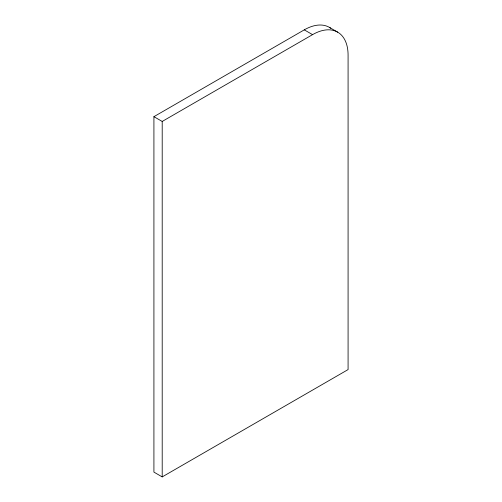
<?xml version="1.0" encoding="UTF-8"?>
<svg xmlns="http://www.w3.org/2000/svg" width="502" height="502" viewBox="0 0 502 502"><rect width="100%" height="100%" fill="white"/><g stroke="black" fill="none" stroke-linecap="round" stroke-linejoin="round"><path stroke-width="0.75" d="M304.275 29.856L312.564 34.644A50.231 29.003 -60 0 1 348.081 55.151L348.081 369.585L162.202 476.9L153.919 472.112L153.919 116.671L304.275 29.856A50.231 29.003 -60 0 1 330.674 28.187M153.919 116.671L162.202 121.453L312.564 34.644M329.394 27.372L337.683 32.153M162.202 121.453L162.202 476.9"/></g></svg>
